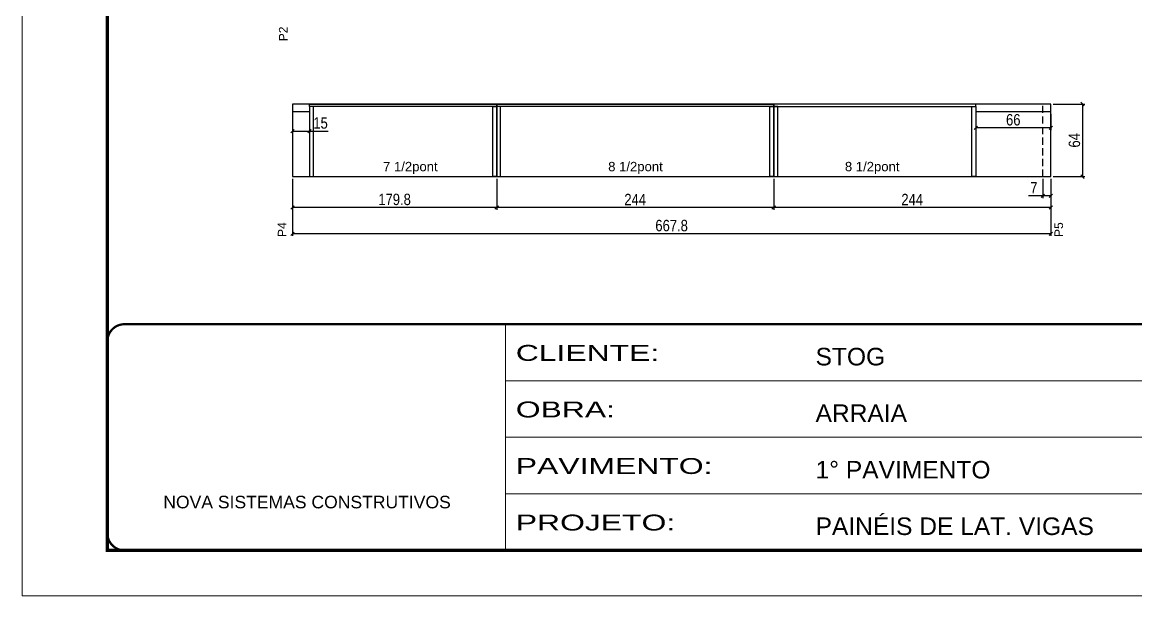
# Model space of a CAD drawing. Extents: x -3394 to 16474, y -5031 to 14397.
# Drawn here: x 7442 to 8423, y 12198 to 12703 of the extents above; entities that cross this region are included whole.
import ezdxf

# ---------------------------------------------------------------- set-up
doc = ezdxf.new("R2010")
doc.units = 0
for name, pattern in [('CONTINUO', [0]), ('DASHED', [0.75, 0.5, -0.25]), ('HIDDEN', [0.375, 0.25, -0.125])]:
    doc.linetypes.add(name, pattern=pattern)
doc.layers.get('0').update_dxf_attribs({"linetype": 'CONTINUOUS'})
doc.layers.get('Defpoints').update_dxf_attribs({"linetype": 'CONTINUOUS'})
for name, color, linetype in [('COTA', 241, 'CONTINUOUS'), ('NOMENCLATURA', 7, 'CONTINUOUS'), ('Painéis', 200, 'CONTINUOUS'), ('PONTALETE', 7, 'CONTINUOUS'), ('SARR_2.2x7', 40, 'CONTINUOUS'), ('SARR_3.5x7', 81, 'CONTINUOUS')]:
    doc.layers.add(name, color=color, linetype=linetype)
doc.layers.add('Folhas', color=255, linetype='CONTINUOUS', lineweight=9)
doc.layers.add('SARRAFO DE PRESSAO', color=251, linetype='DASHED', lineweight=9)
doc.styles.add('ARIAL', font='arial.ttf')
doc.styles.add('COTA TECNICA', font='techl___.ttf', dxfattribs={"height": 10})
doc.styles.add('Tecnologia', font='')
doc.styles.get('Tecnologia').set_extended_font_data('Forgotten Futurist')
doc.dimstyles.new('PAINEL', dxfattribs={"dimtxt": 10, "dimasz": 3, "dimexe": 3, "dimexo": 3, "dimgap": 3, "dimtad": 1, "dimdec": 1, "dimzin": 12, "dimdsep": 46, "dimtxsty": 'COTA TECNICA', "dimblk1": 'OBLIQUE', "dimblk2": 'OBLIQUE', "dimsah": 1, "dimcen": 0.9, "dimclrd": 4, "dimclre": 4, "dimclrt": 240, "dimadec": 1, "dimazin": 3, "dimtfac": 1, "dimtdec": 1, "dimtmove": 0, "dimatfit": 3, "dimfxl": 1, "dimtolj": 1, "dimtzin": 12, "dimarcsym": 0})

# ---------------------------------------------------------------- blocks, each defined once
blk = doc.blocks.new('9999999999')
at = {"color": 30, "linetype": 'CONTINUO'}
for p, q in [((98564.56, 34230.21), (98564.56, 34429.45)), ((98564.56, 34379.64), (99583.98, 34379.64)), ((98564.56, 34329.83), (99487.98, 34329.83)), ((98564.56, 34280.02), (99487.98, 34280.02))]:
    blk.add_line(p, q, dxfattribs=at)
at = {"color": 30, "linetype": 'CONTINUO', "const_width": 2}
blk.add_lwpolyline([(99583.98, 34230.21), (99583.98, 34414.45, 0.414214), (99568.98, 34429.45), (98228.98, 34429.45, 0.414214), (98213.98, 34414.45), (98213.98, 34245.21, 0.414214), (98228.98, 34230.21), (99583.98, 34230.21)], format="xyb", dxfattribs=at)
at = {"layer": 'Folhas'}
blk.add_lwpolyline([(98138.98, 34190.21), (99623.98, 34190.21), (99623.98, 35240.21), (98138.98, 35240.21)], close=True, dxfattribs=at)
at = {"layer": 'Folhas', "color": 30, "const_width": 3}
blk.add_lwpolyline([(98213.98, 34230.21), (99583.98, 34230.21), (99583.98, 35200.21), (98213.98, 35200.21)], close=True, dxfattribs=at)
at = {"color": 7, "linetype": 'Continuous', "ltscale": 5, "style": 'ARIAL'}
for s, height, p in [('STOG', 15.483, (98837.68, 34393.13)), ('ARRAIA', 15.483, (98837.68, 34343.32)), ('1° PAVIMENTO', 15.4829, (98837.68, 34293.51)), ('NOVA SISTEMAS CONSTRUTIVOS', 11.0592, (98263.19, 34267.21)), ('PAINÉIS DE LAT. VIGAS', 15.4829, (98837.68, 34243.7))]:
    blk.add_text(s, height=height, dxfattribs=at).set_placement(p)
at = {"layer": 'Folhas', "color": 7, "style": 'Tecnologia', "width": 1.5}
for s, p in [('CLIENTE:', (98573.65, 34397.17)), ('OBRA:', (98573.65, 34347.31)), ('PAVIMENTO:', (98573.65, 34297.5)), ('PROJETO:', (98573.65, 34247.69))]:
    blk.add_text(s, height=14, dxfattribs=at).set_placement(p)
blk = doc.blocks.new('_Oblique')
at = {"color": 0, "linetype": 'ByBlock', "lineweight": -2}
blk.add_line((-0.5, -0.5), (0.5, 0.5), dxfattribs=at)
blk = doc.blocks.new('*D142')
at = {"layer": 'COTA', "color": 4, "linetype": 'Continuous', "lineweight": -2, "transparency": 16777216}
for p, q in [((8104.04, 12565.21), (8104.04, 12538.01)), ((8348.04, 12565.21), (8348.04, 12538.01)), ((8348.04, 12540.01), (8104.04, 12540.01))]:
    blk.add_line(p, q, dxfattribs=at)
at = {"layer": 'Defpoints', "color": 0, "linetype": 'Continuous', "transparency": 16777216}
for p in [(8104.04, 12567.21), (8348.04, 12567.21), (8104.04, 12540.01)]:
    blk.add_point(p, dxfattribs=at)
at = {"layer": 'COTA', "color": 4, "linetype": 'Continuous', "lineweight": -2, "transparency": 16777216, "xscale": 3, "yscale": 3, "zscale": 3, "rotation": 180}
blk.add_blockref('_Oblique', (8104.04, 12540.01), dxfattribs=at)
at = {"layer": 'COTA', "color": 4, "linetype": 'Continuous', "lineweight": -2, "transparency": 16777216, "xscale": 3, "yscale": 3, "zscale": 3}
blk.add_blockref('_Oblique', (8348.04, 12540.01), dxfattribs=at)
at = {"layer": 'COTA', "color": 240, "linetype": 'Continuous', "transparency": 16777216, "insert": (8226.04, 12547.08), "char_height": 10, "attachment_point": 5, "style": 'COTA TECNICA'}
blk.add_mtext('\\A1;244', dxfattribs=at)
blk = doc.blocks.new('*D143')
at = {"layer": 'COTA', "color": 4, "linetype": 'Continuous', "lineweight": -2, "transparency": 16777216}
for p, q in [((7680.24, 12565.21), (7680.24, 12538.01)), ((7860.04, 12565.21), (7860.04, 12538.01)), ((7860.04, 12540.01), (7680.24, 12540.01))]:
    blk.add_line(p, q, dxfattribs=at)
at = {"layer": 'Defpoints', "color": 0, "linetype": 'Continuous', "transparency": 16777216}
for p in [(7680.24, 12567.21), (7860.04, 12567.21), (7680.24, 12540.01)]:
    blk.add_point(p, dxfattribs=at)
at = {"layer": 'COTA', "color": 4, "linetype": 'Continuous', "lineweight": -2, "transparency": 16777216, "xscale": 3, "yscale": 3, "zscale": 3, "rotation": 180}
blk.add_blockref('_Oblique', (7680.24, 12540.01), dxfattribs=at)
at = {"layer": 'COTA', "color": 4, "linetype": 'Continuous', "lineweight": -2, "transparency": 16777216, "xscale": 3, "yscale": 3, "zscale": 3}
blk.add_blockref('_Oblique', (7860.04, 12540.01), dxfattribs=at)
at = {"layer": 'COTA', "color": 240, "linetype": 'Continuous', "transparency": 16777216, "insert": (7770.14, 12547.11), "char_height": 10, "attachment_point": 5, "style": 'COTA TECNICA'}
blk.add_mtext('\\A1;179.8', dxfattribs=at)
blk = doc.blocks.new('*D144')
at = {"layer": 'COTA', "color": 4, "linetype": 'Continuous', "lineweight": -2, "transparency": 16777216}
for p, q in [((7680.24, 12565.21), (7680.24, 12514.95)), ((8348.04, 12565.21), (8348.04, 12514.95)), ((8348.04, 12516.95), (7680.24, 12516.95))]:
    blk.add_line(p, q, dxfattribs=at)
at = {"layer": 'Defpoints', "color": 0, "linetype": 'Continuous', "transparency": 16777216}
for p in [(7680.24, 12567.21), (8348.04, 12567.21), (7680.24, 12516.95)]:
    blk.add_point(p, dxfattribs=at)
at = {"layer": 'COTA', "color": 4, "linetype": 'Continuous', "lineweight": -2, "transparency": 16777216, "xscale": 3, "yscale": 3, "zscale": 3, "rotation": 180}
blk.add_blockref('_Oblique', (7680.24, 12516.95), dxfattribs=at)
at = {"layer": 'COTA', "color": 4, "linetype": 'Continuous', "lineweight": -2, "transparency": 16777216, "xscale": 3, "yscale": 3, "zscale": 3}
blk.add_blockref('_Oblique', (8348.04, 12516.95), dxfattribs=at)
at = {"layer": 'COTA', "color": 240, "linetype": 'Continuous', "transparency": 16777216, "insert": (8014.14, 12524.07), "char_height": 10, "attachment_point": 5, "style": 'COTA TECNICA'}
blk.add_mtext('\\A1;667.8', dxfattribs=at)
blk = doc.blocks.new('*D138')
at = {"layer": 'COTA', "color": 4, "linetype": 'Continuous', "lineweight": -2, "transparency": 16777216}
for p, q in [((7860.04, 12565.21), (7860.04, 12538.01)), ((8104.04, 12565.21), (8104.04, 12538.01)), ((8104.04, 12540.01), (7860.04, 12540.01))]:
    blk.add_line(p, q, dxfattribs=at)
at = {"layer": 'Defpoints', "color": 0, "linetype": 'Continuous', "transparency": 16777216}
for p in [(7860.04, 12567.21), (8104.04, 12567.21), (7860.04, 12540.01)]:
    blk.add_point(p, dxfattribs=at)
at = {"layer": 'COTA', "color": 4, "linetype": 'Continuous', "lineweight": -2, "transparency": 16777216, "xscale": 3, "yscale": 3, "zscale": 3, "rotation": 180}
blk.add_blockref('_Oblique', (7860.04, 12540.01), dxfattribs=at)
at = {"layer": 'COTA', "color": 4, "linetype": 'Continuous', "lineweight": -2, "transparency": 16777216, "xscale": 3, "yscale": 3, "zscale": 3}
blk.add_blockref('_Oblique', (8104.04, 12540.01), dxfattribs=at)
at = {"layer": 'COTA', "color": 240, "linetype": 'Continuous', "transparency": 16777216, "insert": (7982.04, 12547.08), "char_height": 10, "attachment_point": 5, "style": 'COTA TECNICA'}
blk.add_mtext('\\A1;244', dxfattribs=at)
blk = doc.blocks.new('*D139')
at = {"layer": 'COTA', "color": 4, "linetype": 'Continuous', "lineweight": -2, "transparency": 16777216}
for p, q in [((8282.04, 12622.21), (8282.04, 12608.17)), ((8348.04, 12622.21), (8348.04, 12608.17)), ((8348.04, 12610.17), (8282.04, 12610.17))]:
    blk.add_line(p, q, dxfattribs=at)
at = {"layer": 'Defpoints', "color": 0, "linetype": 'Continuous', "transparency": 16777216}
for p in [(8282.04, 12624.21), (8348.04, 12624.21), (8282.04, 12610.17)]:
    blk.add_point(p, dxfattribs=at)
at = {"layer": 'COTA', "color": 4, "linetype": 'Continuous', "lineweight": -2, "transparency": 16777216, "xscale": 3, "yscale": 3, "zscale": 3, "rotation": 180}
blk.add_blockref('_Oblique', (8282.04, 12610.17), dxfattribs=at)
at = {"layer": 'COTA', "color": 4, "linetype": 'Continuous', "lineweight": -2, "transparency": 16777216, "xscale": 3, "yscale": 3, "zscale": 3}
blk.add_blockref('_Oblique', (8348.04, 12610.17), dxfattribs=at)
at = {"layer": 'COTA', "color": 240, "linetype": 'Continuous', "transparency": 16777216, "insert": (8315.04, 12617.27), "char_height": 10, "attachment_point": 5, "style": 'COTA TECNICA'}
blk.add_mtext('\\A1;66', dxfattribs=at)
blk = doc.blocks.new('*D140')
at = {"layer": 'COTA', "color": 4, "linetype": 'Continuous', "lineweight": -2, "transparency": 16777216}
for p, q in [((8341.04, 12565.21), (8341.04, 12548.34)), ((8348.04, 12565.21), (8348.04, 12548.34)), ((8341.04, 12550.34), (8328.31, 12550.34)), ((8348.04, 12550.34), (8341.04, 12550.34))]:
    blk.add_line(p, q, dxfattribs=at)
at = {"layer": 'Defpoints', "color": 0, "linetype": 'Continuous', "transparency": 16777216}
for p in [(8341.04, 12567.21), (8348.04, 12567.21), (8341.04, 12550.34)]:
    blk.add_point(p, dxfattribs=at)
at = {"layer": 'COTA', "color": 4, "linetype": 'Continuous', "lineweight": -2, "transparency": 16777216, "xscale": 3, "yscale": 3, "zscale": 3, "rotation": 180}
blk.add_blockref('_Oblique', (8341.04, 12550.34), dxfattribs=at)
at = {"layer": 'COTA', "color": 4, "linetype": 'Continuous', "lineweight": -2, "transparency": 16777216, "xscale": 3, "yscale": 3, "zscale": 3}
blk.add_blockref('_Oblique', (8348.04, 12550.34), dxfattribs=at)
at = {"layer": 'COTA', "color": 240, "linetype": 'Continuous', "transparency": 16777216, "insert": (8333.17, 12557.42), "char_height": 10, "attachment_point": 5, "style": 'COTA TECNICA'}
blk.add_mtext('\\A1;7', dxfattribs=at)
blk = doc.blocks.new('*D141')
at = {"layer": 'COTA', "color": 4, "linetype": 'Continuous', "lineweight": -2, "transparency": 16777216}
for p, q in [((7680.24, 12622.21), (7680.24, 12605.36)), ((7695.24, 12622.21), (7695.24, 12605.36)), ((7680.24, 12607.36), (7695.24, 12607.36)), ((7695.24, 12607.36), (7711.61, 12607.36))]:
    blk.add_line(p, q, dxfattribs=at)
at = {"layer": 'Defpoints', "color": 0, "linetype": 'Continuous', "transparency": 16777216}
for p in [(7680.24, 12624.21), (7695.24, 12624.21), (7695.24, 12607.36)]:
    blk.add_point(p, dxfattribs=at)
at = {"layer": 'COTA', "color": 4, "linetype": 'Continuous', "lineweight": -2, "transparency": 16777216, "xscale": 3, "yscale": 3, "zscale": 3, "rotation": 180}
blk.add_blockref('_Oblique', (7680.24, 12607.36), dxfattribs=at)
at = {"layer": 'COTA', "color": 4, "linetype": 'Continuous', "lineweight": -2, "transparency": 16777216, "xscale": 3, "yscale": 3, "zscale": 3}
blk.add_blockref('_Oblique', (7695.24, 12607.36), dxfattribs=at)
at = {"layer": 'COTA', "color": 240, "linetype": 'Continuous', "transparency": 16777216, "insert": (7704.92, 12614.47), "char_height": 10, "attachment_point": 5, "style": 'COTA TECNICA'}
blk.add_mtext('\\A1;15', dxfattribs=at)
blk = doc.blocks.new('*D145')
at = {"layer": 'COTA', "color": 4, "linetype": 'Continuous', "lineweight": -2, "transparency": 16777216}
for p, q in [((8350.04, 12631.21), (8378.02, 12631.21)), ((8376.02, 12631.21), (8376.02, 12567.21)), ((8350.04, 12567.21), (8378.02, 12567.21))]:
    blk.add_line(p, q, dxfattribs=at)
at = {"layer": 'Defpoints', "color": 0, "linetype": 'Continuous', "transparency": 16777216}
for p in [(8348.04, 12631.21), (8348.04, 12567.21), (8376.02, 12567.21)]:
    blk.add_point(p, dxfattribs=at)
at = {"layer": 'COTA', "color": 4, "linetype": 'Continuous', "lineweight": -2, "transparency": 16777216, "xscale": 3, "yscale": 3, "zscale": 3}
for p, rotation in [((8376.02, 12631.21), 90), ((8376.02, 12567.21), 270)]:
    blk.add_blockref('_Oblique', p, dxfattribs=dict(at, rotation=rotation))
at = {"layer": 'COTA', "color": 240, "linetype": 'Continuous', "transparency": 16777216, "insert": (8368.92, 12599.21), "char_height": 10, "attachment_point": 5, "rotation": 90, "style": 'COTA TECNICA'}
blk.add_mtext('\\A1;64', dxfattribs=at)

msp = doc.modelspace()

# ---------------------------------------------------------------- linework, layer by layer
at = {"layer": 'Painéis', "linetype": 'Continuous'}
for p, q in [((8348.04, 12631.21), (7680.24, 12631.21)), ((7680.24, 12631.21), (7680.24, 12567.21)), ((7860.04, 12567.21), (7860.04, 12631.21)), ((8104.04, 12567.21), (8104.04, 12631.21)), ((8348.04, 12567.21), (8348.04, 12631.21)), ((7680.24, 12567.21), (8348.04, 12567.21))]:
    msp.add_line(p, q, dxfattribs=at)
at = {"layer": 'SARR_2.2x7', "ltscale": 25}
for p, q in [((7695.24, 12624.21), (7680.24, 12624.21)), ((8348.04, 12624.21), (8282.04, 12624.21))]:
    msp.add_line(p, q, dxfattribs=at)
at = {"layer": 'SARR_2.2x7', "linetype": 'HIDDEN', "ltscale": 25}
msp.add_line((8341.04, 12567.21), (8341.04, 12631.21), dxfattribs=at)
at = {"layer": 'SARR_2.2x7', "ltscale": 25, "elevation": 0}
for points in [[(7860.04, 12629.01), (7695.24, 12629.01), (7695.24, 12631.21), (7860.04, 12631.21)], [(8104.04, 12629.01), (7860.04, 12629.01), (7860.04, 12631.21), (8104.04, 12631.21)], [(8104.04, 12629.01), (8282.04, 12629.01), (8282.04, 12631.21), (8104.04, 12631.21)]]:
    msp.add_lwpolyline(points, close=True, dxfattribs=at)
at = {"layer": 'SARR_3.5x7', "elevation": 0}
for points in [[(7695.24, 12567.21), (7698.74, 12567.21), (7698.74, 12629.01), (7695.24, 12629.01)], [(7860.04, 12567.21), (7856.54, 12567.21), (7856.54, 12629.01), (7860.04, 12629.01)], [(7860.04, 12567.21), (7863.54, 12567.21), (7863.54, 12629.01), (7860.04, 12629.01)], [(8104.04, 12567.21), (8100.54, 12567.21), (8100.54, 12629.01), (8104.04, 12629.01)], [(8104.04, 12567.21), (8107.54, 12567.21), (8107.54, 12629.01), (8104.04, 12629.01)], [(8282.04, 12567.21), (8278.54, 12567.21), (8278.54, 12629.01), (8282.04, 12629.01)]]:
    msp.add_lwpolyline(points, close=True, dxfattribs=at)

# ---------------------------------------------------------------- block references
at = {"layer": 'SARRAFO DE PRESSAO', "color": 6, "linetype": 'ByBlock'}
msp.add_blockref('9999999999', (-90696.77, -21992.23), dxfattribs=at)

# ---------------------------------------------------------------- texts
at = {"layer": 'NOMENCLATURA', "linetype": 'Continuous', "style": 'ARIAL'}
for s, p in [('P2', (7675.84, 12686.51)), ('P4', (7674.84, 12514.1)), ('P5', (8358.87, 12514.1))]:
    msp.add_text(s, height=7.567, rotation=90, dxfattribs=at).set_placement(p)
at = {"layer": 'PONTALETE', "linetype": 'Continuous', "style": 'ARIAL'}
for s, p in [('7 1/2pont', (7759.98, 12571.98)), ('8 1/2pont', (7958.26, 12571.98)), ('8 1/2pont', (8166.76, 12571.98))]:
    msp.add_text(s, height=8.25, dxfattribs=at).set_placement(p)

# ---------------------------------------------------------------- dimensions: what is measured, and where the dimension line sits
at = {"layer": 'COTA', "linetype": 'Continuous'}
for base, p1, p2, angle, picture, middle in [((8376.02, 12567.21), (8348.04, 12631.21), (8348.04, 12567.21), 90, '*D145', (8368.92, 12599.21)), ((8282.04, 12610.17), (8348.04, 12624.21), (8282.04, 12624.21), 180, '*D139', (8315.04, 12617.27)), ((7680.24, 12540.01), (7860.04, 12567.21), (7680.24, 12567.21), 180, '*D143', (7770.14, 12547.11)), ((7680.24, 12516.95), (8348.04, 12567.21), (7680.24, 12567.21), 180, '*D144', (8014.14, 12524.07)), ((7860.04, 12540.01), (8104.04, 12567.21), (7860.04, 12567.21), 180, '*D138', (7982.04, 12547.08)), ((8104.04, 12540.01), (8348.04, 12567.21), (8104.04, 12567.21), 180, '*D142', (8226.04, 12547.08))]:
    dim = msp.add_linear_dim(base=base, p1=p1, p2=p2, angle=angle, dimstyle='PAINEL', override={"dimexe": 2, "dimexo": 2, "dimgap": 2, "dimadec": 8, "dimtix": 1, "dimatfit": 2, "dimldrblk": 'Oblique'}, dxfattribs=at)
    dim.commit()
    dim.dimension.update_dxf_attribs({"geometry": picture, "text_midpoint": middle})
for base, p1, p2, picture, middle in [((7695.24, 12607.36), (7680.24, 12624.21), (7695.24, 12624.21), '*D141', (7704.92, 12607.36)), ((8341.04, 12550.34), (8348.04, 12567.21), (8341.04, 12567.21), '*D140', (8333.17, 12550.34))]:
    dim = msp.add_linear_dim(base=base, p1=p1, p2=p2, angle=180, dimstyle='PAINEL', override={"dimexe": 2, "dimexo": 2, "dimgap": 2, "dimadec": 8, "dimtix": 1, "dimatfit": 2, "dimldrblk": 'Oblique'}, dxfattribs=at)
    dim.commit()
    dim.dimension.update_dxf_attribs({"geometry": picture, "text_midpoint": middle, "dimtype": 160})

doc.saveas('drawing.dxf')
